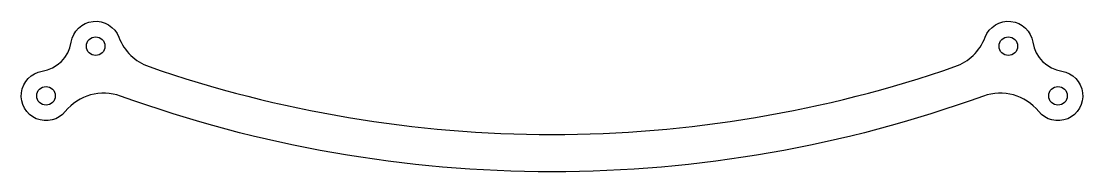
# Model space of a CAD drawing. Header units: millimetres. Extents: x -86 to 86, y -102 to -78.
import ezdxf

# ---------------------------------------------------------------- set-up
doc = ezdxf.new("R2010")
doc.units = ezdxf.units.MM
doc.layers.get('0').update_dxf_attribs({"linetype": 'CONTINUOUS'})

msp = doc.modelspace()

# ---------------------------------------------------------------- linework, layer by layer
msp.add_lwpolyline([(-77.52, -80.95, -0.76966), (-69.83, -80.15, 0.222455), (-64.96, -84.87, 0.168027), (64.96, -84.87, 0.222455), (69.83, -80.15, -0.76966), (77.52, -80.95, 0.325825), (82.19, -85.61, -1.454276), (78.46, -92.09, 0.318692), (69.54, -89.62, -0.175018), (-69.54, -89.62, 0.318692), (-78.46, -92.09, -1.454276), (-82.19, -85.61, 0.325825)], format="xyb", close=True)
for centre in [(-73.57, -81.57), (73.57, -81.57), (-81.57, -89.57), (81.57, -89.57)]:
    msp.add_circle(centre, 1.5)

doc.saveas('drawing.dxf')
